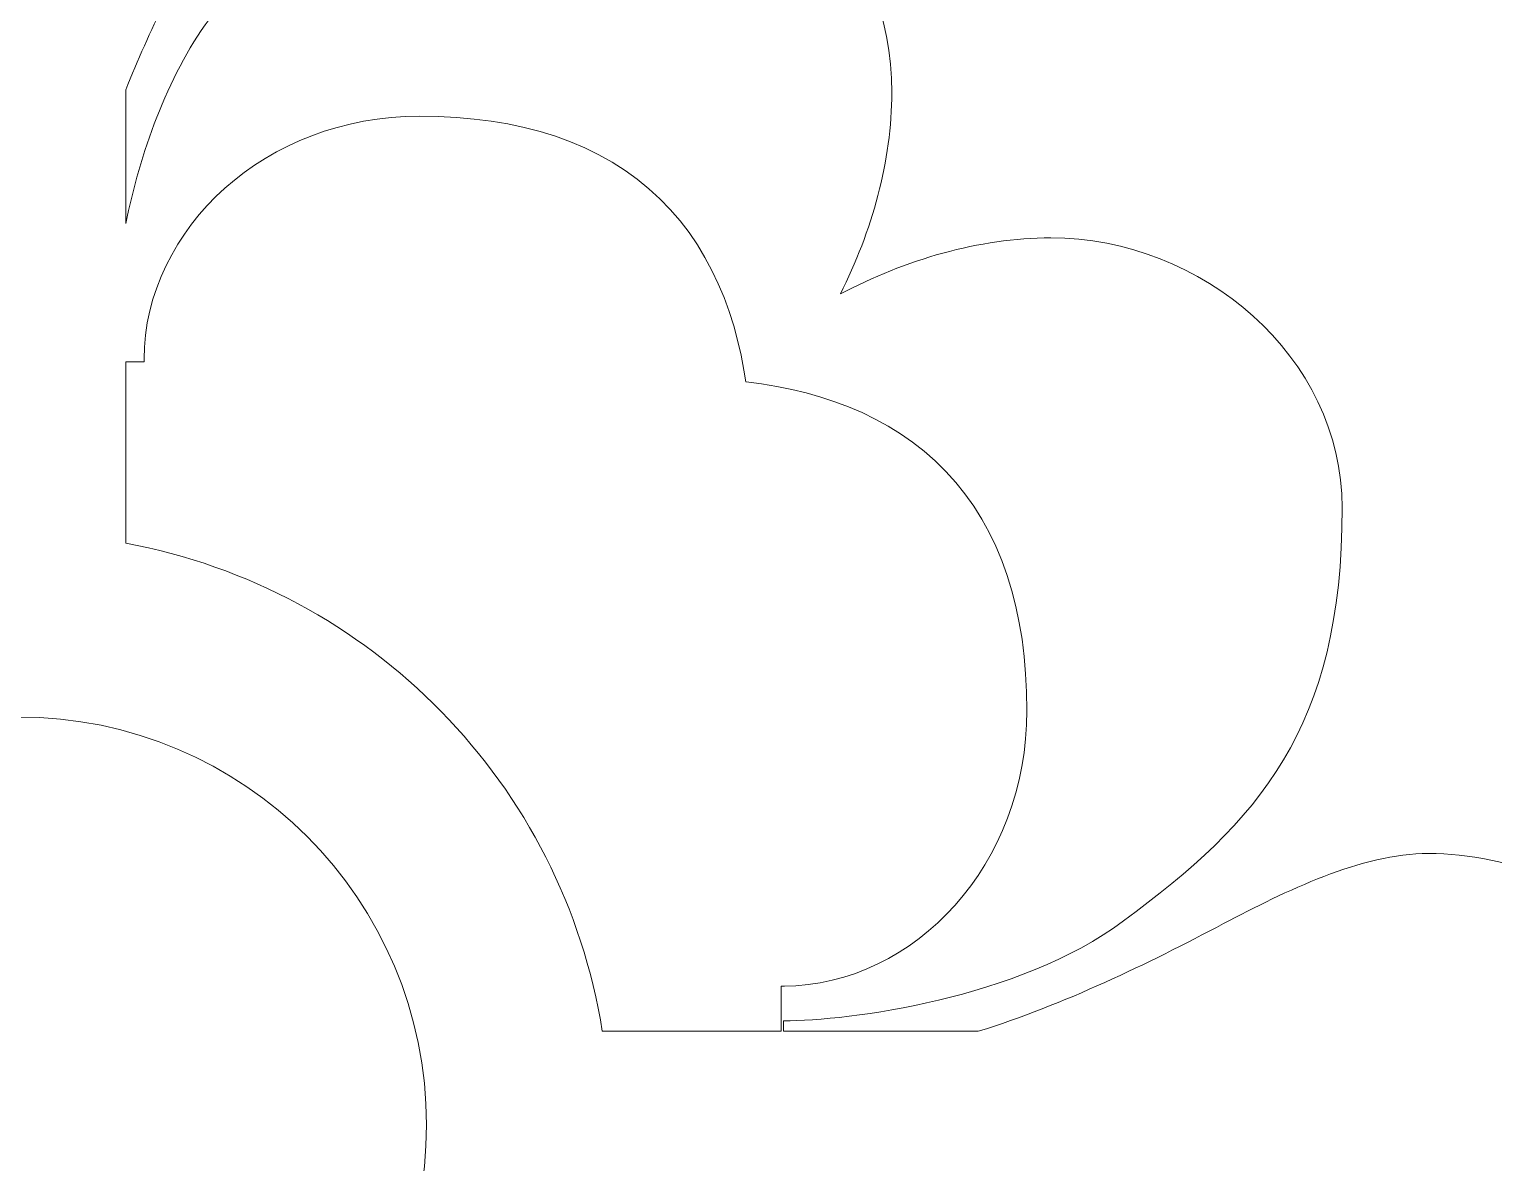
# Model space of a CAD drawing. Header units: centimetres. Extents: x -8.7 to 2, y -6.7 to 8.4.
# Drawn here: x -5.176 to -4.513, y 6.013 to 6.526 of the extents above; entities that cross this region are included whole.
import ezdxf

# ---------------------------------------------------------------- set-up
doc = ezdxf.new("R2010")
doc.units = ezdxf.units.CM
doc.header["$MEASUREMENT"] = 0
doc.layers.add('layer 1', color=7, linetype='Continuous')

msp = doc.modelspace()

# ---------------------------------------------------------------- linework, layer by layer
at = {"layer": 'layer 1', "color": 177, "lineweight": 9}
for points, knots in [([(-8.7169, -6.70279), (-8.7169, -6.70279), (-8.7169, -5.65469), (-8.7169, -5.65469), (-8.7169, -5.65469), (-8.7169, -5.65469), (-8.7169, -5.56045), (-8.7169, -5.56045), (-8.7169, -5.56045), (-8.7169, -5.56045), (-8.7169, -5.22248), (-8.7169, -5.22248), (-8.7169, -5.22248), (-8.7169, -5.22248), (-8.7169, -5.05978), (-8.7169, -5.05978), (-8.7169, -5.05978), (-8.7169, -5.05978), (-8.7169, -3.57526), (-8.7169, -3.57526), (-8.7169, -3.57526), (-8.7169, -3.57526), (-8.7169, -3.48102), (-8.7169, -3.48102), (-8.7169, -3.48102), (-8.7169, -3.48102), (-8.7169, -3.14306), (-8.7169, -3.14306), (-8.7169, -3.14306), (-8.7169, -3.14306), (-8.7169, -2.98035), (-8.7169, -2.98035), (-8.7169, -2.98035), (-8.7169, -2.98035), (-8.7169, -1.49584), (-8.7169, -1.49584), (-8.7169, -1.49584), (-8.7169, -1.49584), (-8.7169, -1.4016), (-8.7169, -1.4016), (-8.7169, -1.4016), (-8.7169, -1.4016), (-8.7169, -1.06363), (-8.7169, -1.06363), (-8.7169, -1.06363), (-8.7169, -1.06363), (-8.7169, -0.90093), (-8.7169, -0.90093), (-8.7169, -0.90093), (-8.7169, -0.90093), (-8.7169, 0.58359), (-8.7169, 0.58359), (-8.7169, 0.58359), (-8.7169, 0.58359), (-8.7169, 0.67783), (-8.7169, 0.67783), (-8.7169, 0.67783), (-8.7169, 0.67783), (-8.7169, 1.01579), (-8.7169, 1.01579), (-8.7169, 1.01579), (-8.7169, 1.01579), (-8.7169, 1.1785), (-8.7169, 1.1785), (-8.7169, 1.1785), (-8.7169, 1.1785), (-8.7169, 2.66301), (-8.7169, 2.66301), (-8.7169, 2.66301), (-8.7169, 2.66301), (-8.7169, 2.75725), (-8.7169, 2.75725), (-8.7169, 2.75725), (-8.7169, 2.75725), (-8.7169, 3.09522), (-8.7169, 3.09522), (-8.7169, 3.09522), (-8.7169, 3.09522), (-8.7169, 3.25792), (-8.7169, 3.25792), (-8.7169, 3.25792), (-8.7169, 3.25792), (-8.7169, 4.74243), (-8.7169, 4.74243), (-8.7169, 4.74243), (-8.7169, 4.74243), (-8.7169, 4.83668), (-8.7169, 4.83668), (-8.7169, 4.83668), (-8.7169, 4.83668), (-8.7169, 5.17464), (-8.7169, 5.17464), (-8.7169, 5.17464), (-8.7169, 5.17464), (-8.7169, 5.33735), (-8.7169, 5.33735), (-8.7169, 5.33735), (-8.7169, 5.33735), (-8.7169, 6.82186), (-8.7169, 6.82186), (-8.7169, 6.82186), (-8.7169, 6.82186), (-8.7169, 6.9161), (-8.7169, 6.9161), (-8.7169, 6.9161), (-8.7169, 6.9161), (-8.7169, 7.25407), (-8.7169, 7.25407), (-8.7169, 7.25407), (-8.7169, 7.25407), (-8.7169, 7.41677), (-8.7169, 7.41677), (-8.7169, 7.41677), (-8.7169, 7.41677), (-8.7169, 8.37754), (-8.7169, 8.37754), (-8.7169, 8.37754), (-8.7169, 8.37754), (-7.98536, 8.37754), (-7.98536, 8.37754), (-7.98536, 8.37754), (-7.98536, 8.37754), (-7.82032, 8.37754), (-7.82032, 8.37754), (-7.82032, 8.37754), (-7.82032, 8.37754), (-7.40775, 8.37754), (-7.40775, 8.37754), (-7.40775, 8.37754), (-7.40775, 8.37754), (-7.33799, 8.37754), (-7.33799, 8.37754), (-7.33799, 8.37754), (-7.33799, 8.37754), (-6.94873, 8.37754), (-6.94873, 8.37754), (-6.94873, 8.37754), (-6.94873, 8.37754), (-6.78737, 8.37754), (-6.78737, 8.37754), (-6.78737, 8.37754), (-6.78737, 8.37754), (-5.77977, 8.37754), (-5.77977, 8.37754), (-5.77977, 8.37754), (-5.77977, 8.37754), (-5.61473, 8.37754), (-5.61473, 8.37754), (-5.61473, 8.37754), (-5.61473, 8.37754), (-5.20216, 8.37754), (-5.20216, 8.37754), (-5.20216, 8.37754), (-5.20216, 8.37754), (-5.1324, 8.37754), (-5.1324, 8.37754), (-5.1324, 8.37754), (-5.1324, 8.37754), (-4.74314, 8.37754), (-4.74314, 8.37754), (-4.74314, 8.37754), (-4.74314, 8.37754), (-4.58178, 8.37754), (-4.58178, 8.37754), (-4.58178, 8.37754), (-4.58178, 8.37754), (-3.85015, 8.37754), (-3.85015, 8.37754), (-3.85015, 8.37754), (-3.85015, 8.37754), (-3.85015, 7.36066), (-3.85015, 7.36066), (-3.85015, 7.36066), (-3.85015, 7.36066), (-3.85015, 7.26641), (-3.85015, 7.26641), (-3.85015, 7.26641), (-3.85015, 7.26641), (-3.85015, 6.9286), (-3.85015, 6.9286), (-3.85015, 6.9286), (-3.85015, 6.9286), (-3.85015, 6.77755), (-3.85015, 6.77755), (-3.85015, 6.77755), (-3.85015, 6.77755), (-3.85015, 5.24221), (-3.85015, 5.24221), (-3.85015, 5.24221), (-3.85015, 5.24221), (-3.85015, 5.14795), (-3.85015, 5.14795), (-3.85015, 5.14795), (-3.85015, 5.14795), (-3.85015, 4.81014), (-3.85015, 4.81014), (-3.85015, 4.81014), (-3.85015, 4.81014), (-3.85015, 4.65909), (-3.85015, 4.65909), (-3.85015, 4.65909), (-3.85015, 4.65909), (-3.85015, 3.17448), (-3.85015, 3.17448), (-3.85015, 3.17448), (-3.85015, 3.17448), (-3.85015, 3.08022), (-3.85015, 3.08022), (-3.85015, 3.08022), (-3.85015, 3.08022), (-3.85015, 2.74242), (-3.85015, 2.74242), (-3.85015, 2.74242), (-3.85015, 2.74242), (-3.85015, 2.59137), (-3.85015, 2.59137), (-3.85015, 2.59137), (-3.85015, 2.59137), (-3.85015, 1.10676), (-3.85015, 1.10676), (-3.85015, 1.10676), (-3.85015, 1.10676), (-3.85015, 1.0125), (-3.85015, 1.0125), (-3.85015, 1.0125), (-3.85015, 1.0125), (-3.85015, 0.6747), (-3.85015, 0.6747), (-3.85015, 0.6747), (-3.85015, 0.6747), (-3.85015, 0.52364), (-3.85015, 0.52364), (-3.85015, 0.52364), (-3.85015, 0.52364), (-3.85015, -0.96097), (-3.85015, -0.96097), (-3.85015, -0.96097), (-3.85015, -0.96097), (-3.85015, -1.05523), (-3.85015, -1.05523), (-3.85015, -1.05523), (-3.85015, -1.05523), (-3.85015, -1.39303), (-3.85015, -1.39303), (-3.85015, -1.39303), (-3.85015, -1.39303), (-3.85015, -1.54408), (-3.85015, -1.54408), (-3.85015, -1.54408), (-3.85015, -1.54408), (-3.85015, -3.02869), (-3.85015, -3.02869), (-3.85015, -3.02869), (-3.85015, -3.02869), (-3.85015, -3.12295), (-3.85015, -3.12295), (-3.85015, -3.12295), (-3.85015, -3.12295), (-3.85015, -3.46075), (-3.85015, -3.46075), (-3.85015, -3.46075), (-3.85015, -3.46075), (-3.85015, -3.61181), (-3.85015, -3.61181), (-3.85015, -3.61181), (-3.85015, -3.61181), (-3.85015, -5.09642), (-3.85015, -5.09642), (-3.85015, -5.09642), (-3.85015, -5.09642), (-3.85015, -5.19068), (-3.85015, -5.19068), (-3.85015, -5.19068), (-3.85015, -5.19068), (-3.85015, -5.52848), (-3.85015, -5.52848), (-3.85015, -5.52848), (-3.85015, -5.52848), (-3.85015, -5.67953), (-3.85015, -5.67953), (-3.85015, -5.67953), (-3.85015, -5.67953), (-3.85015, -6.70279), (-3.85015, -6.70279), (-3.85015, -6.70279), (-3.85015, -6.70279), (-4.58169, -6.70279), (-4.58169, -6.70279), (-4.58169, -6.70279), (-4.58169, -6.70279), (-4.7476, -6.70279), (-4.7476, -6.70279), (-4.7476, -6.70279), (-4.7476, -6.70279), (-5.1324, -6.70279), (-5.1324, -6.70279), (-5.1324, -6.70279), (-5.1324, -6.70279), (-5.20216, -6.70279), (-5.20216, -6.70279), (-5.20216, -6.70279), (-5.20216, -6.70279), (-5.61759, -6.70279), (-5.61759, -6.70279), (-5.61759, -6.70279), (-5.61759, -6.70279), (-5.77971, -6.70279), (-5.77971, -6.70279), (-5.77971, -6.70279), (-5.77971, -6.70279), (-6.78728, -6.70279), (-6.78728, -6.70279), (-6.78728, -6.70279), (-6.78728, -6.70279), (-6.95319, -6.70279), (-6.95319, -6.70279), (-6.95319, -6.70279), (-6.95319, -6.70279), (-7.33799, -6.70279), (-7.33799, -6.70279), (-7.33799, -6.70279), (-7.33799, -6.70279), (-7.40775, -6.70279), (-7.40775, -6.70279), (-7.40775, -6.70279), (-7.40775, -6.70279), (-7.82318, -6.70279), (-7.82318, -6.70279), (-7.82318, -6.70279), (-7.82318, -6.70279), (-7.9853, -6.70279), (-7.9853, -6.70279), (-7.9853, -6.70279), (-7.9853, -6.70279), (-8.7169, -6.70279), (-8.7169, -6.70279)], [0, 0, 0, 0, 0.011765, 0.011765, 0.011765, 0.011765, 0.023529, 0.023529, 0.023529, 0.023529, 0.035294, 0.035294, 0.035294, 0.035294, 0.047059, 0.047059, 0.047059, 0.047059, 0.058824, 0.058824, 0.058824, 0.058824, 0.070588, 0.070588, 0.070588, 0.070588, 0.082353, 0.082353, 0.082353, 0.082353, 0.094118, 0.094118, 0.094118, 0.094118, 0.105882, 0.105882, 0.105882, 0.105882, 0.117647, 0.117647, 0.117647, 0.117647, 0.129412, 0.129412, 0.129412, 0.129412, 0.141176, 0.141176, 0.141176, 0.141176, 0.152941, 0.152941, 0.152941, 0.152941, 0.164706, 0.164706, 0.164706, 0.164706, 0.176471, 0.176471, 0.176471, 0.176471, 0.188235, 0.188235, 0.188235, 0.188235, 0.2, 0.2, 0.2, 0.2, 0.211765, 0.211765, 0.211765, 0.211765, 0.223529, 0.223529, 0.223529, 0.223529, 0.235294, 0.235294, 0.235294, 0.235294, 0.247059, 0.247059, 0.247059, 0.247059, 0.258824, 0.258824, 0.258824, 0.258824, 0.270588, 0.270588, 0.270588, 0.270588, 0.282353, 0.282353, 0.282353, 0.282353, 0.294118, 0.294118, 0.294118, 0.294118, 0.305882, 0.305882, 0.305882, 0.305882, 0.317647, 0.317647, 0.317647, 0.317647, 0.329412, 0.329412, 0.329412, 0.329412, 0.341176, 0.341176, 0.341176, 0.341176, 0.352941, 0.352941, 0.352941, 0.352941, 0.364706, 0.364706, 0.364706, 0.364706, 0.376471, 0.376471, 0.376471, 0.376471, 0.388235, 0.388235, 0.388235, 0.388235, 0.4, 0.4, 0.4, 0.4, 0.411765, 0.411765, 0.411765, 0.411765, 0.423529, 0.423529, 0.423529, 0.423529, 0.435294, 0.435294, 0.435294, 0.435294, 0.447059, 0.447059, 0.447059, 0.447059, 0.458824, 0.458824, 0.458824, 0.458824, 0.470588, 0.470588, 0.470588, 0.470588, 0.482353, 0.482353, 0.482353, 0.482353, 0.494118, 0.494118, 0.494118, 0.494118, 0.505882, 0.505882, 0.505882, 0.505882, 0.517647, 0.517647, 0.517647, 0.517647, 0.529412, 0.529412, 0.529412, 0.529412, 0.541176, 0.541176, 0.541176, 0.541176, 0.552941, 0.552941, 0.552941, 0.552941, 0.564706, 0.564706, 0.564706, 0.564706, 0.576471, 0.576471, 0.576471, 0.576471, 0.588235, 0.588235, 0.588235, 0.588235, 0.6, 0.6, 0.6, 0.6, 0.611765, 0.611765, 0.611765, 0.611765, 0.623529, 0.623529, 0.623529, 0.623529, 0.635294, 0.635294, 0.635294, 0.635294, 0.647059, 0.647059, 0.647059, 0.647059, 0.658824, 0.658824, 0.658824, 0.658824, 0.670588, 0.670588, 0.670588, 0.670588, 0.682353, 0.682353, 0.682353, 0.682353, 0.694118, 0.694118, 0.694118, 0.694118, 0.705882, 0.705882, 0.705882, 0.705882, 0.717647, 0.717647, 0.717647, 0.717647, 0.729412, 0.729412, 0.729412, 0.729412, 0.741176, 0.741176, 0.741176, 0.741176, 0.752941, 0.752941, 0.752941, 0.752941, 0.764706, 0.764706, 0.764706, 0.764706, 0.776471, 0.776471, 0.776471, 0.776471, 0.788235, 0.788235, 0.788235, 0.788235, 0.8, 0.8, 0.8, 0.8, 0.811765, 0.811765, 0.811765, 0.811765, 0.823529, 0.823529, 0.823529, 0.823529, 0.835294, 0.835294, 0.835294, 0.835294, 0.847059, 0.847059, 0.847059, 0.847059, 0.858824, 0.858824, 0.858824, 0.858824, 0.870588, 0.870588, 0.870588, 0.870588, 0.882353, 0.882353, 0.882353, 0.882353, 0.894118, 0.894118, 0.894118, 0.894118, 0.905882, 0.905882, 0.905882, 0.905882, 0.917647, 0.917647, 0.917647, 0.917647, 0.929412, 0.929412, 0.929412, 0.929412, 0.941176, 0.941176, 0.941176, 0.941176, 0.952941, 0.952941, 0.952941, 0.952941, 0.964706, 0.964706, 0.964706, 0.964706, 0.976471, 0.976471, 0.976471, 0.976471, 1, 1, 1, 1]), ([(-4.13256, 6.49688), (-4.26247, 6.51185), (-4.36534, 6.65019), (-4.37215, 6.82172), (-4.37215, 6.82172), (-4.55447, 6.82383), (-4.70247, 6.93434), (-4.7108, 7.07271), (-4.7108, 7.07271), (-4.7108, 7.07271), (-4.91599, 7.01027), (-4.91599, 7.01027), (-4.91599, 7.01027), (-4.91599, 7.01027), (-5.09711, 7.06538), (-5.09711, 7.06538), (-5.09711, 7.06538), (-5.09711, 7.06538), (-5.15179, 6.87827), (-5.15179, 6.87827), (-5.15179, 6.87827), (-5.13581, 6.84548), (-5.11907, 6.81372), (-5.10561, 6.78893), (-5.10561, 6.78893), (-5.08117, 6.74498), (-5.06408, 6.70467), (-5.06408, 6.66802), (-5.06408, 6.66802), (-5.06408, 6.63747), (-5.08117, 6.60327), (-5.09584, 6.57517), (-5.09584, 6.57517), (-5.10874, 6.55087), (-5.12163, 6.52497), (-5.1324, 6.4981), (-5.1324, 6.4981), (-5.1324, 6.4981), (-5.1324, 6.43771), (-5.1324, 6.43771), (-5.1324, 6.43771), (-5.12579, 6.46881), (-5.11407, 6.50382), (-5.09461, 6.52998), (-5.09461, 6.52998), (-5.04942, 6.59106), (-5.0079, 6.62892), (-4.90772, 6.62892), (-4.90772, 6.62892), (-4.83931, 6.62892), (-4.78557, 6.56542), (-4.78557, 6.497), (-4.78557, 6.497), (-4.78557, 6.46604), (-4.79458, 6.43408), (-4.80886, 6.40577), (-4.80886, 6.40577), (-4.77957, 6.42124), (-4.74604, 6.43114), (-4.71361, 6.43114), (-4.71361, 6.43114), (-4.64519, 6.43114), (-4.58169, 6.3774), (-4.58169, 6.30899), (-4.58169, 6.30899), (-4.58169, 6.20881), (-4.61954, 6.1673), (-4.68063, 6.1221), (-4.68063, 6.1221), (-4.72825, 6.08668), (-4.80521, 6.0769), (-4.83454, 6.0769), (-4.83454, 6.0769), (-4.83454, 6.0769), (-4.83454, 6.07215), (-4.83454, 6.07215), (-4.83454, 6.07215), (-4.83454, 6.07215), (-4.74644, 6.07215), (-4.74644, 6.07215), (-4.74644, 6.07215), (-4.70745, 6.08437), (-4.66983, 6.10263), (-4.63543, 6.12088), (-4.63543, 6.12088), (-4.60734, 6.13554), (-4.57313, 6.15263), (-4.54259, 6.15263), (-4.54259, 6.15263), (-4.50594, 6.15263), (-4.46563, 6.13554), (-4.42167, 6.1111), (-4.42167, 6.1111), (-4.37892, 6.0879), (-4.31539, 6.0549), (-4.26165, 6.03294), (-4.26165, 6.03294), (-4.31539, 6.01094), (-4.37892, 5.97796), (-4.42167, 5.95475), (-4.42167, 5.95475), (-4.46563, 5.93031), (-4.50594, 5.91322), (-4.54259, 5.91322), (-4.54259, 5.91322), (-4.57313, 5.91322), (-4.60734, 5.93031), (-4.63543, 5.94498), (-4.63543, 5.94498), (-4.67942, 5.96833), (-4.72868, 5.99166), (-4.77934, 6.0024), (-4.77934, 6.0024), (-4.77934, 6.0024), (-4.83454, 6.0024), (-4.83454, 6.0024), (-4.83454, 6.0024), (-4.83454, 6.0024), (-4.83454, 5.98895), (-4.83454, 5.98895), (-4.83454, 5.98895), (-4.80521, 5.98895), (-4.72825, 5.97918), (-4.68063, 5.94375), (-4.68063, 5.94375), (-4.61954, 5.89856), (-4.58169, 5.85704), (-4.58169, 5.75686), (-4.58169, 5.75686), (-4.58169, 5.68845), (-4.64519, 5.63471), (-4.71361, 5.63471), (-4.71361, 5.63471), (-4.74456, 5.63471), (-4.77652, 5.64372), (-4.80483, 5.658), (-4.80483, 5.658), (-4.78936, 5.62871), (-4.77947, 5.59518), (-4.77947, 5.56275), (-4.77947, 5.56275), (-4.77947, 5.49432), (-4.8332, 5.43083), (-4.90161, 5.43083), (-4.90161, 5.43083), (-5.00179, 5.43083), (-5.04331, 5.46868), (-5.0885, 5.52977), (-5.0885, 5.52977), (-5.11682, 5.56784), (-5.12876, 5.62466), (-5.1324, 5.6609), (-5.1324, 5.6609), (-5.1324, 5.6609), (-5.1324, 5.57767), (-5.1324, 5.57767), (-5.1324, 5.57767), (-5.12061, 5.54507), (-5.10517, 5.51367), (-5.08972, 5.48457), (-5.08972, 5.48457), (-5.07506, 5.45648), (-5.05797, 5.42227), (-5.05797, 5.39173), (-5.05797, 5.39173), (-5.05797, 5.35508), (-5.07506, 5.31477), (-5.09951, 5.27081), (-5.09951, 5.27081), (-5.1118, 5.24815), (-5.12686, 5.21965), (-5.14156, 5.18986), (-5.14156, 5.18986), (-5.14156, 5.18986), (-5.09711, 5.03776), (-5.09711, 5.03776), (-5.09711, 5.03776), (-5.09711, 5.03776), (-4.91599, 5.09287), (-4.91599, 5.09287), (-4.91599, 5.09287), (-4.91599, 5.09287), (-4.70183, 5.0277), (-4.70183, 5.0277), (-4.70183, 5.0277), (-4.66712, 5.1393), (-4.53953, 5.22341), (-4.38499, 5.22955), (-4.38499, 5.22955), (-4.38287, 5.4125), (-4.2716, 5.56089), (-4.13256, 5.56827), (-4.13256, 5.56827), (-4.13256, 5.56827), (-4.13256, 6.49688), (-4.13256, 6.49688)], [0, 0, 0, 0, 0.02, 0.02, 0.02, 0.02, 0.04, 0.04, 0.04, 0.04, 0.06, 0.06, 0.06, 0.06, 0.08, 0.08, 0.08, 0.08, 0.1, 0.1, 0.1, 0.1, 0.12, 0.12, 0.12, 0.12, 0.14, 0.14, 0.14, 0.14, 0.16, 0.16, 0.16, 0.16, 0.18, 0.18, 0.18, 0.18, 0.2, 0.2, 0.2, 0.2, 0.22, 0.22, 0.22, 0.22, 0.24, 0.24, 0.24, 0.24, 0.26, 0.26, 0.26, 0.26, 0.28, 0.28, 0.28, 0.28, 0.3, 0.3, 0.3, 0.3, 0.32, 0.32, 0.32, 0.32, 0.34, 0.34, 0.34, 0.34, 0.36, 0.36, 0.36, 0.36, 0.38, 0.38, 0.38, 0.38, 0.4, 0.4, 0.4, 0.4, 0.42, 0.42, 0.42, 0.42, 0.44, 0.44, 0.44, 0.44, 0.46, 0.46, 0.46, 0.46, 0.48, 0.48, 0.48, 0.48, 0.5, 0.5, 0.5, 0.5, 0.52, 0.52, 0.52, 0.52, 0.54, 0.54, 0.54, 0.54, 0.56, 0.56, 0.56, 0.56, 0.58, 0.58, 0.58, 0.58, 0.6, 0.6, 0.6, 0.6, 0.62, 0.62, 0.62, 0.62, 0.64, 0.64, 0.64, 0.64, 0.66, 0.66, 0.66, 0.66, 0.68, 0.68, 0.68, 0.68, 0.7, 0.7, 0.7, 0.7, 0.72, 0.72, 0.72, 0.72, 0.74, 0.74, 0.74, 0.74, 0.76, 0.76, 0.76, 0.76, 0.78, 0.78, 0.78, 0.78, 0.8, 0.8, 0.8, 0.8, 0.82, 0.82, 0.82, 0.82, 0.84, 0.84, 0.84, 0.84, 0.86, 0.86, 0.86, 0.86, 0.88, 0.88, 0.88, 0.88, 0.9, 0.9, 0.9, 0.9, 0.92, 0.92, 0.92, 0.92, 0.94, 0.94, 0.94, 0.94, 0.96, 0.96, 0.96, 0.96, 1, 1, 1, 1]), ([(-5.1324, 6.375), (-5.1324, 6.375), (-5.1324, 6.29295), (-5.1324, 6.29295), (-5.1324, 6.29295), (-5.02146, 6.27269), (-4.9344, 6.18395), (-4.91664, 6.07215), (-4.91664, 6.07215), (-4.91664, 6.07215), (-4.8356, 6.07215), (-4.8356, 6.07215), (-4.8356, 6.07215), (-4.8356, 6.07215), (-4.8356, 6.09264), (-4.8356, 6.09264), (-4.8356, 6.09264), (-4.8356, 6.09264), (-4.83411, 6.09264), (-4.83411, 6.09264), (-4.83411, 6.09264), (-4.83411, 6.09264), (-4.82896, 6.0928), (-4.82896, 6.0928), (-4.82896, 6.0928), (-4.82896, 6.0928), (-4.82342, 6.0933), (-4.82342, 6.0933), (-4.82342, 6.0933), (-4.82342, 6.0933), (-4.81794, 6.09411), (-4.81794, 6.09411), (-4.81794, 6.09411), (-4.81794, 6.09411), (-4.81254, 6.09524), (-4.81254, 6.09524), (-4.81254, 6.09524), (-4.81254, 6.09524), (-4.80723, 6.09667), (-4.80723, 6.09667), (-4.80723, 6.09667), (-4.80723, 6.09667), (-4.80202, 6.09838), (-4.80202, 6.09838), (-4.80202, 6.09838), (-4.80202, 6.09838), (-4.79691, 6.10037), (-4.79691, 6.10037), (-4.79691, 6.10037), (-4.79691, 6.10037), (-4.79192, 6.10263), (-4.79192, 6.10263), (-4.79192, 6.10263), (-4.79192, 6.10263), (-4.78706, 6.10514), (-4.78706, 6.10514), (-4.78706, 6.10514), (-4.78706, 6.10514), (-4.78231, 6.1079), (-4.78231, 6.1079), (-4.78231, 6.1079), (-4.78231, 6.1079), (-4.77771, 6.1109), (-4.77771, 6.1109), (-4.77771, 6.1109), (-4.77771, 6.1109), (-4.77325, 6.11414), (-4.77325, 6.11414), (-4.77325, 6.11414), (-4.77325, 6.11414), (-4.76894, 6.11759), (-4.76894, 6.11759), (-4.76894, 6.11759), (-4.76894, 6.11759), (-4.76479, 6.12127), (-4.76479, 6.12127), (-4.76479, 6.12127), (-4.76479, 6.12127), (-4.7608, 6.12515), (-4.7608, 6.12515), (-4.7608, 6.12515), (-4.7608, 6.12515), (-4.75697, 6.12924), (-4.75697, 6.12924), (-4.75697, 6.12924), (-4.75697, 6.12924), (-4.75332, 6.13353), (-4.75332, 6.13353), (-4.75332, 6.13353), (-4.75332, 6.13353), (-4.74984, 6.13801), (-4.74984, 6.13801), (-4.74984, 6.13801), (-4.74984, 6.13801), (-4.74656, 6.14267), (-4.74656, 6.14267), (-4.74656, 6.14267), (-4.74656, 6.14267), (-4.74347, 6.14752), (-4.74347, 6.14752), (-4.74347, 6.14752), (-4.74347, 6.14752), (-4.74059, 6.15253), (-4.74059, 6.15253), (-4.74059, 6.15253), (-4.74059, 6.15253), (-4.73791, 6.15772), (-4.73791, 6.15772), (-4.73791, 6.15772), (-4.73791, 6.15772), (-4.73546, 6.16307), (-4.73546, 6.16307), (-4.73546, 6.16307), (-4.73546, 6.16307), (-4.73322, 6.16858), (-4.73322, 6.16858), (-4.73322, 6.16858), (-4.73322, 6.16858), (-4.73123, 6.17423), (-4.73123, 6.17423), (-4.73123, 6.17423), (-4.73123, 6.17423), (-4.72947, 6.18003), (-4.72947, 6.18003), (-4.72947, 6.18003), (-4.72947, 6.18003), (-4.72797, 6.18596), (-4.72797, 6.18596), (-4.72797, 6.18596), (-4.72797, 6.18596), (-4.72672, 6.19202), (-4.72672, 6.19202), (-4.72672, 6.19202), (-4.72672, 6.19202), (-4.72573, 6.1982), (-4.72573, 6.1982), (-4.72573, 6.1982), (-4.72573, 6.1982), (-4.72502, 6.20448), (-4.72502, 6.20448), (-4.72502, 6.20448), (-4.72502, 6.20448), (-4.72459, 6.21087), (-4.72459, 6.21087), (-4.72459, 6.21087), (-4.72459, 6.21087), (-4.72445, 6.21728), (-4.72445, 6.21728), (-4.72445, 6.21728), (-4.72445, 6.21728), (-4.72458, 6.22572), (-4.72458, 6.22572), (-4.72458, 6.22572), (-4.72458, 6.22572), (-4.72499, 6.23386), (-4.72499, 6.23386), (-4.72499, 6.23386), (-4.72499, 6.23386), (-4.72567, 6.24178), (-4.72567, 6.24178), (-4.72567, 6.24178), (-4.72567, 6.24178), (-4.72663, 6.24951), (-4.72663, 6.24951), (-4.72663, 6.24951), (-4.72663, 6.24951), (-4.72787, 6.25704), (-4.72787, 6.25704), (-4.72787, 6.25704), (-4.72787, 6.25704), (-4.7294, 6.26436), (-4.7294, 6.26436), (-4.7294, 6.26436), (-4.7294, 6.26436), (-4.73122, 6.27149), (-4.73122, 6.27149), (-4.73122, 6.27149), (-4.73122, 6.27149), (-4.73334, 6.27841), (-4.73334, 6.27841), (-4.73334, 6.27841), (-4.73334, 6.27841), (-4.73577, 6.28513), (-4.73577, 6.28513), (-4.73577, 6.28513), (-4.73577, 6.28513), (-4.73849, 6.29163), (-4.73849, 6.29163), (-4.73849, 6.29163), (-4.73849, 6.29163), (-4.74153, 6.2979), (-4.74153, 6.2979), (-4.74153, 6.2979), (-4.74153, 6.2979), (-4.74487, 6.30394), (-4.74487, 6.30394), (-4.74487, 6.30394), (-4.74487, 6.30394), (-4.74851, 6.30973), (-4.74851, 6.30973), (-4.74851, 6.30973), (-4.74851, 6.30973), (-4.75245, 6.31527), (-4.75245, 6.31527), (-4.75245, 6.31527), (-4.75245, 6.31527), (-4.75667, 6.32053), (-4.75667, 6.32053), (-4.75667, 6.32053), (-4.75667, 6.32053), (-4.76117, 6.32552), (-4.76117, 6.32552), (-4.76117, 6.32552), (-4.76117, 6.32552), (-4.76594, 6.33021), (-4.76594, 6.33021), (-4.76594, 6.33021), (-4.76594, 6.33021), (-4.77094, 6.33461), (-4.77094, 6.33461), (-4.77094, 6.33461), (-4.77094, 6.33461), (-4.77617, 6.3387), (-4.77617, 6.3387), (-4.77617, 6.3387), (-4.77617, 6.3387), (-4.78161, 6.34249), (-4.78161, 6.34249), (-4.78161, 6.34249), (-4.78161, 6.34249), (-4.78724, 6.34598), (-4.78724, 6.34598), (-4.78724, 6.34598), (-4.78724, 6.34598), (-4.79304, 6.34917), (-4.79304, 6.34917), (-4.79304, 6.34917), (-4.79304, 6.34917), (-4.79901, 6.35207), (-4.79901, 6.35207), (-4.79901, 6.35207), (-4.79901, 6.35207), (-4.80513, 6.3547), (-4.80513, 6.3547), (-4.80513, 6.3547), (-4.80513, 6.3547), (-4.81139, 6.35704), (-4.81139, 6.35704), (-4.81139, 6.35704), (-4.81139, 6.35704), (-4.81777, 6.35913), (-4.81777, 6.35913), (-4.81777, 6.35913), (-4.81777, 6.35913), (-4.82428, 6.36097), (-4.82428, 6.36097), (-4.82428, 6.36097), (-4.82428, 6.36097), (-4.83091, 6.36256), (-4.83091, 6.36256), (-4.83091, 6.36256), (-4.83091, 6.36256), (-4.83765, 6.36393), (-4.83765, 6.36393), (-4.83765, 6.36393), (-4.83765, 6.36393), (-4.8445, 6.36507), (-4.8445, 6.36507), (-4.8445, 6.36507), (-4.8445, 6.36507), (-4.85146, 6.366), (-4.85146, 6.366), (-4.85146, 6.366), (-4.85146, 6.366), (-4.85167, 6.36602), (-4.85167, 6.36602), (-4.85167, 6.36602), (-4.85167, 6.36602), (-4.8525, 6.37127), (-4.8525, 6.37127), (-4.8525, 6.37127), (-4.8525, 6.37127), (-4.85382, 6.37809), (-4.85382, 6.37809), (-4.85382, 6.37809), (-4.85382, 6.37809), (-4.85537, 6.38481), (-4.85537, 6.38481), (-4.85537, 6.38481), (-4.85537, 6.38481), (-4.85717, 6.3914), (-4.85717, 6.3914), (-4.85717, 6.3914), (-4.85717, 6.3914), (-4.85921, 6.39786), (-4.85921, 6.39786), (-4.85921, 6.39786), (-4.85921, 6.39786), (-4.86153, 6.4042), (-4.86153, 6.4042), (-4.86153, 6.4042), (-4.86153, 6.4042), (-4.86412, 6.4104), (-4.86412, 6.4104), (-4.86412, 6.4104), (-4.86412, 6.4104), (-4.86699, 6.41645), (-4.86699, 6.41645), (-4.86699, 6.41645), (-4.86699, 6.41645), (-4.87015, 6.42234), (-4.87015, 6.42234), (-4.87015, 6.42234), (-4.87015, 6.42234), (-4.87361, 6.42805), (-4.87361, 6.42805), (-4.87361, 6.42805), (-4.87361, 6.42805), (-4.87739, 6.43356), (-4.87739, 6.43356), (-4.87739, 6.43356), (-4.87739, 6.43356), (-4.88146, 6.43887), (-4.88146, 6.43887), (-4.88146, 6.43887), (-4.88146, 6.43887), (-4.88585, 6.44396), (-4.88585, 6.44396), (-4.88585, 6.44396), (-4.88585, 6.44396), (-4.89054, 6.4488), (-4.89054, 6.4488), (-4.89054, 6.4488), (-4.89054, 6.4488), (-4.89553, 6.45337), (-4.89553, 6.45337), (-4.89553, 6.45337), (-4.89553, 6.45337), (-4.9008, 6.45767), (-4.9008, 6.45767), (-4.9008, 6.45767), (-4.9008, 6.45767), (-4.90635, 6.46167), (-4.90635, 6.46167), (-4.90635, 6.46167), (-4.90635, 6.46167), (-4.91217, 6.46538), (-4.91217, 6.46538), (-4.91217, 6.46538), (-4.91217, 6.46538), (-4.91824, 6.46878), (-4.91824, 6.46878), (-4.91824, 6.46878), (-4.91824, 6.46878), (-4.92454, 6.47186), (-4.92454, 6.47186), (-4.92454, 6.47186), (-4.92454, 6.47186), (-4.93107, 6.47464), (-4.93107, 6.47464), (-4.93107, 6.47464), (-4.93107, 6.47464), (-4.93783, 6.47711), (-4.93783, 6.47711), (-4.93783, 6.47711), (-4.93783, 6.47711), (-4.9448, 6.47926), (-4.9448, 6.47926), (-4.9448, 6.47926), (-4.9448, 6.47926), (-4.95197, 6.48112), (-4.95197, 6.48112), (-4.95197, 6.48112), (-4.95197, 6.48112), (-4.95935, 6.48268), (-4.95935, 6.48268), (-4.95935, 6.48268), (-4.95935, 6.48268), (-4.96693, 6.48394), (-4.96693, 6.48394), (-4.96693, 6.48394), (-4.96693, 6.48394), (-4.97472, 6.48491), (-4.97472, 6.48491), (-4.97472, 6.48491), (-4.97472, 6.48491), (-4.98271, 6.48561), (-4.98271, 6.48561), (-4.98271, 6.48561), (-4.98271, 6.48561), (-4.99092, 6.48602), (-4.99092, 6.48602), (-4.99092, 6.48602), (-4.99092, 6.48602), (-4.99943, 6.48616), (-4.99943, 6.48616), (-4.99943, 6.48616), (-4.99943, 6.48616), (-5.00583, 6.48602), (-5.00583, 6.48602), (-5.00583, 6.48602), (-5.00583, 6.48602), (-5.01222, 6.48558), (-5.01222, 6.48558), (-5.01222, 6.48558), (-5.01222, 6.48558), (-5.01851, 6.48487), (-5.01851, 6.48487), (-5.01851, 6.48487), (-5.01851, 6.48487), (-5.02469, 6.48389), (-5.02469, 6.48389), (-5.02469, 6.48389), (-5.02469, 6.48389), (-5.03075, 6.48264), (-5.03075, 6.48264), (-5.03075, 6.48264), (-5.03075, 6.48264), (-5.03668, 6.48113), (-5.03668, 6.48113), (-5.03668, 6.48113), (-5.03668, 6.48113), (-5.04248, 6.47938), (-5.04248, 6.47938), (-5.04248, 6.47938), (-5.04248, 6.47938), (-5.04813, 6.47738), (-5.04813, 6.47738), (-5.04813, 6.47738), (-5.04813, 6.47738), (-5.05364, 6.47515), (-5.05364, 6.47515), (-5.05364, 6.47515), (-5.05364, 6.47515), (-5.05899, 6.47269), (-5.05899, 6.47269), (-5.05899, 6.47269), (-5.05899, 6.47269), (-5.06417, 6.47002), (-5.06417, 6.47002), (-5.06417, 6.47002), (-5.06417, 6.47002), (-5.06919, 6.46713), (-5.06919, 6.46713), (-5.06919, 6.46713), (-5.06919, 6.46713), (-5.07404, 6.46404), (-5.07404, 6.46404), (-5.07404, 6.46404), (-5.07404, 6.46404), (-5.07871, 6.46076), (-5.07871, 6.46076), (-5.07871, 6.46076), (-5.07871, 6.46076), (-5.08319, 6.45729), (-5.08319, 6.45729), (-5.08319, 6.45729), (-5.08319, 6.45729), (-5.08747, 6.45364), (-5.08747, 6.45364), (-5.08747, 6.45364), (-5.08747, 6.45364), (-5.09156, 6.44981), (-5.09156, 6.44981), (-5.09156, 6.44981), (-5.09156, 6.44981), (-5.09545, 6.44582), (-5.09545, 6.44582), (-5.09545, 6.44582), (-5.09545, 6.44582), (-5.09912, 6.44166), (-5.09912, 6.44166), (-5.09912, 6.44166), (-5.09912, 6.44166), (-5.10258, 6.43736), (-5.10258, 6.43736), (-5.10258, 6.43736), (-5.10258, 6.43736), (-5.10581, 6.4329), (-5.10581, 6.4329), (-5.10581, 6.4329), (-5.10581, 6.4329), (-5.10882, 6.42829), (-5.10882, 6.42829), (-5.10882, 6.42829), (-5.10882, 6.42829), (-5.11158, 6.42355), (-5.11158, 6.42355), (-5.11158, 6.42355), (-5.11158, 6.42355), (-5.11409, 6.41869), (-5.11409, 6.41869), (-5.11409, 6.41869), (-5.11409, 6.41869), (-5.11635, 6.4137), (-5.11635, 6.4137), (-5.11635, 6.4137), (-5.11635, 6.4137), (-5.11834, 6.40859), (-5.11834, 6.40859), (-5.11834, 6.40859), (-5.11834, 6.40859), (-5.12005, 6.40338), (-5.12005, 6.40338), (-5.12005, 6.40338), (-5.12005, 6.40338), (-5.12148, 6.39807), (-5.12148, 6.39807), (-5.12148, 6.39807), (-5.12148, 6.39807), (-5.12261, 6.39266), (-5.12261, 6.39266), (-5.12261, 6.39266), (-5.12261, 6.39266), (-5.12343, 6.38719), (-5.12343, 6.38719), (-5.12343, 6.38719), (-5.12343, 6.38719), (-5.12393, 6.38165), (-5.12393, 6.38165), (-5.12393, 6.38165), (-5.12393, 6.38165), (-5.12408, 6.37649), (-5.12408, 6.37649), (-5.12408, 6.37649), (-5.12408, 6.37649), (-5.12408, 6.375), (-5.12408, 6.375), (-5.12408, 6.375), (-5.12408, 6.375), (-5.1324, 6.375), (-5.1324, 6.375)], [0, 0, 0, 0, 0.007463, 0.007463, 0.007463, 0.007463, 0.014925, 0.014925, 0.014925, 0.014925, 0.022388, 0.022388, 0.022388, 0.022388, 0.029851, 0.029851, 0.029851, 0.029851, 0.037313, 0.037313, 0.037313, 0.037313, 0.044776, 0.044776, 0.044776, 0.044776, 0.052239, 0.052239, 0.052239, 0.052239, 0.059701, 0.059701, 0.059701, 0.059701, 0.067164, 0.067164, 0.067164, 0.067164, 0.074627, 0.074627, 0.074627, 0.074627, 0.08209, 0.08209, 0.08209, 0.08209, 0.089552, 0.089552, 0.089552, 0.089552, 0.097015, 0.097015, 0.097015, 0.097015, 0.104478, 0.104478, 0.104478, 0.104478, 0.11194, 0.11194, 0.11194, 0.11194, 0.119403, 0.119403, 0.119403, 0.119403, 0.126866, 0.126866, 0.126866, 0.126866, 0.134328, 0.134328, 0.134328, 0.134328, 0.141791, 0.141791, 0.141791, 0.141791, 0.149254, 0.149254, 0.149254, 0.149254, 0.156716, 0.156716, 0.156716, 0.156716, 0.164179, 0.164179, 0.164179, 0.164179, 0.171642, 0.171642, 0.171642, 0.171642, 0.179104, 0.179104, 0.179104, 0.179104, 0.186567, 0.186567, 0.186567, 0.186567, 0.19403, 0.19403, 0.19403, 0.19403, 0.201493, 0.201493, 0.201493, 0.201493, 0.208955, 0.208955, 0.208955, 0.208955, 0.216418, 0.216418, 0.216418, 0.216418, 0.223881, 0.223881, 0.223881, 0.223881, 0.231343, 0.231343, 0.231343, 0.231343, 0.238806, 0.238806, 0.238806, 0.238806, 0.246269, 0.246269, 0.246269, 0.246269, 0.253731, 0.253731, 0.253731, 0.253731, 0.261194, 0.261194, 0.261194, 0.261194, 0.268657, 0.268657, 0.268657, 0.268657, 0.276119, 0.276119, 0.276119, 0.276119, 0.283582, 0.283582, 0.283582, 0.283582, 0.291045, 0.291045, 0.291045, 0.291045, 0.298507, 0.298507, 0.298507, 0.298507, 0.30597, 0.30597, 0.30597, 0.30597, 0.313433, 0.313433, 0.313433, 0.313433, 0.320896, 0.320896, 0.320896, 0.320896, 0.328358, 0.328358, 0.328358, 0.328358, 0.335821, 0.335821, 0.335821, 0.335821, 0.343284, 0.343284, 0.343284, 0.343284, 0.350746, 0.350746, 0.350746, 0.350746, 0.358209, 0.358209, 0.358209, 0.358209, 0.365672, 0.365672, 0.365672, 0.365672, 0.373134, 0.373134, 0.373134, 0.373134, 0.380597, 0.380597, 0.380597, 0.380597, 0.38806, 0.38806, 0.38806, 0.38806, 0.395522, 0.395522, 0.395522, 0.395522, 0.402985, 0.402985, 0.402985, 0.402985, 0.410448, 0.410448, 0.410448, 0.410448, 0.41791, 0.41791, 0.41791, 0.41791, 0.425373, 0.425373, 0.425373, 0.425373, 0.432836, 0.432836, 0.432836, 0.432836, 0.440299, 0.440299, 0.440299, 0.440299, 0.447761, 0.447761, 0.447761, 0.447761, 0.455224, 0.455224, 0.455224, 0.455224, 0.462687, 0.462687, 0.462687, 0.462687, 0.470149, 0.470149, 0.470149, 0.470149, 0.477612, 0.477612, 0.477612, 0.477612, 0.485075, 0.485075, 0.485075, 0.485075, 0.492537, 0.492537, 0.492537, 0.492537, 0.5, 0.5, 0.5, 0.5, 0.507463, 0.507463, 0.507463, 0.507463, 0.514925, 0.514925, 0.514925, 0.514925, 0.522388, 0.522388, 0.522388, 0.522388, 0.529851, 0.529851, 0.529851, 0.529851, 0.537313, 0.537313, 0.537313, 0.537313, 0.544776, 0.544776, 0.544776, 0.544776, 0.552239, 0.552239, 0.552239, 0.552239, 0.559701, 0.559701, 0.559701, 0.559701, 0.567164, 0.567164, 0.567164, 0.567164, 0.574627, 0.574627, 0.574627, 0.574627, 0.58209, 0.58209, 0.58209, 0.58209, 0.589552, 0.589552, 0.589552, 0.589552, 0.597015, 0.597015, 0.597015, 0.597015, 0.604478, 0.604478, 0.604478, 0.604478, 0.61194, 0.61194, 0.61194, 0.61194, 0.619403, 0.619403, 0.619403, 0.619403, 0.626866, 0.626866, 0.626866, 0.626866, 0.634328, 0.634328, 0.634328, 0.634328, 0.641791, 0.641791, 0.641791, 0.641791, 0.649254, 0.649254, 0.649254, 0.649254, 0.656716, 0.656716, 0.656716, 0.656716, 0.664179, 0.664179, 0.664179, 0.664179, 0.671642, 0.671642, 0.671642, 0.671642, 0.679104, 0.679104, 0.679104, 0.679104, 0.686567, 0.686567, 0.686567, 0.686567, 0.69403, 0.69403, 0.69403, 0.69403, 0.701493, 0.701493, 0.701493, 0.701493, 0.708955, 0.708955, 0.708955, 0.708955, 0.716418, 0.716418, 0.716418, 0.716418, 0.723881, 0.723881, 0.723881, 0.723881, 0.731343, 0.731343, 0.731343, 0.731343, 0.738806, 0.738806, 0.738806, 0.738806, 0.746269, 0.746269, 0.746269, 0.746269, 0.753731, 0.753731, 0.753731, 0.753731, 0.761194, 0.761194, 0.761194, 0.761194, 0.768657, 0.768657, 0.768657, 0.768657, 0.776119, 0.776119, 0.776119, 0.776119, 0.783582, 0.783582, 0.783582, 0.783582, 0.791045, 0.791045, 0.791045, 0.791045, 0.798507, 0.798507, 0.798507, 0.798507, 0.80597, 0.80597, 0.80597, 0.80597, 0.813433, 0.813433, 0.813433, 0.813433, 0.820896, 0.820896, 0.820896, 0.820896, 0.828358, 0.828358, 0.828358, 0.828358, 0.835821, 0.835821, 0.835821, 0.835821, 0.843284, 0.843284, 0.843284, 0.843284, 0.850746, 0.850746, 0.850746, 0.850746, 0.858209, 0.858209, 0.858209, 0.858209, 0.865672, 0.865672, 0.865672, 0.865672, 0.873134, 0.873134, 0.873134, 0.873134, 0.880597, 0.880597, 0.880597, 0.880597, 0.88806, 0.88806, 0.88806, 0.88806, 0.895522, 0.895522, 0.895522, 0.895522, 0.902985, 0.902985, 0.902985, 0.902985, 0.910448, 0.910448, 0.910448, 0.910448, 0.91791, 0.91791, 0.91791, 0.91791, 0.925373, 0.925373, 0.925373, 0.925373, 0.932836, 0.932836, 0.932836, 0.932836, 0.940299, 0.940299, 0.940299, 0.940299, 0.947761, 0.947761, 0.947761, 0.947761, 0.955224, 0.955224, 0.955224, 0.955224, 0.962687, 0.962687, 0.962687, 0.962687, 0.970149, 0.970149, 0.970149, 0.970149, 0.977612, 0.977612, 0.977612, 0.977612, 0.985075, 0.985075, 0.985075, 0.985075, 1, 1, 1, 1]), ([(-5.36521, 6.02987), (-5.36521, 6.13174), (-5.2826, 6.21435), (-5.18073, 6.21435), (-5.18073, 6.21435), (-5.07886, 6.21435), (-4.99625, 6.13174), (-4.99625, 6.02987), (-4.99625, 6.02987), (-4.99625, 5.928), (-5.07886, 5.84539), (-5.18073, 5.84539), (-5.18073, 5.84539), (-5.2826, 5.84539), (-5.36521, 5.928), (-5.36521, 6.02987)], [0, 0, 0, 0, 0.2, 0.2, 0.2, 0.2, 0.4, 0.4, 0.4, 0.4, 0.6, 0.6, 0.6, 0.6, 1, 1, 1, 1])]:
    msp.add_open_spline(points, degree=3, knots=knots, dxfattribs=at)

doc.saveas('drawing.dxf')
